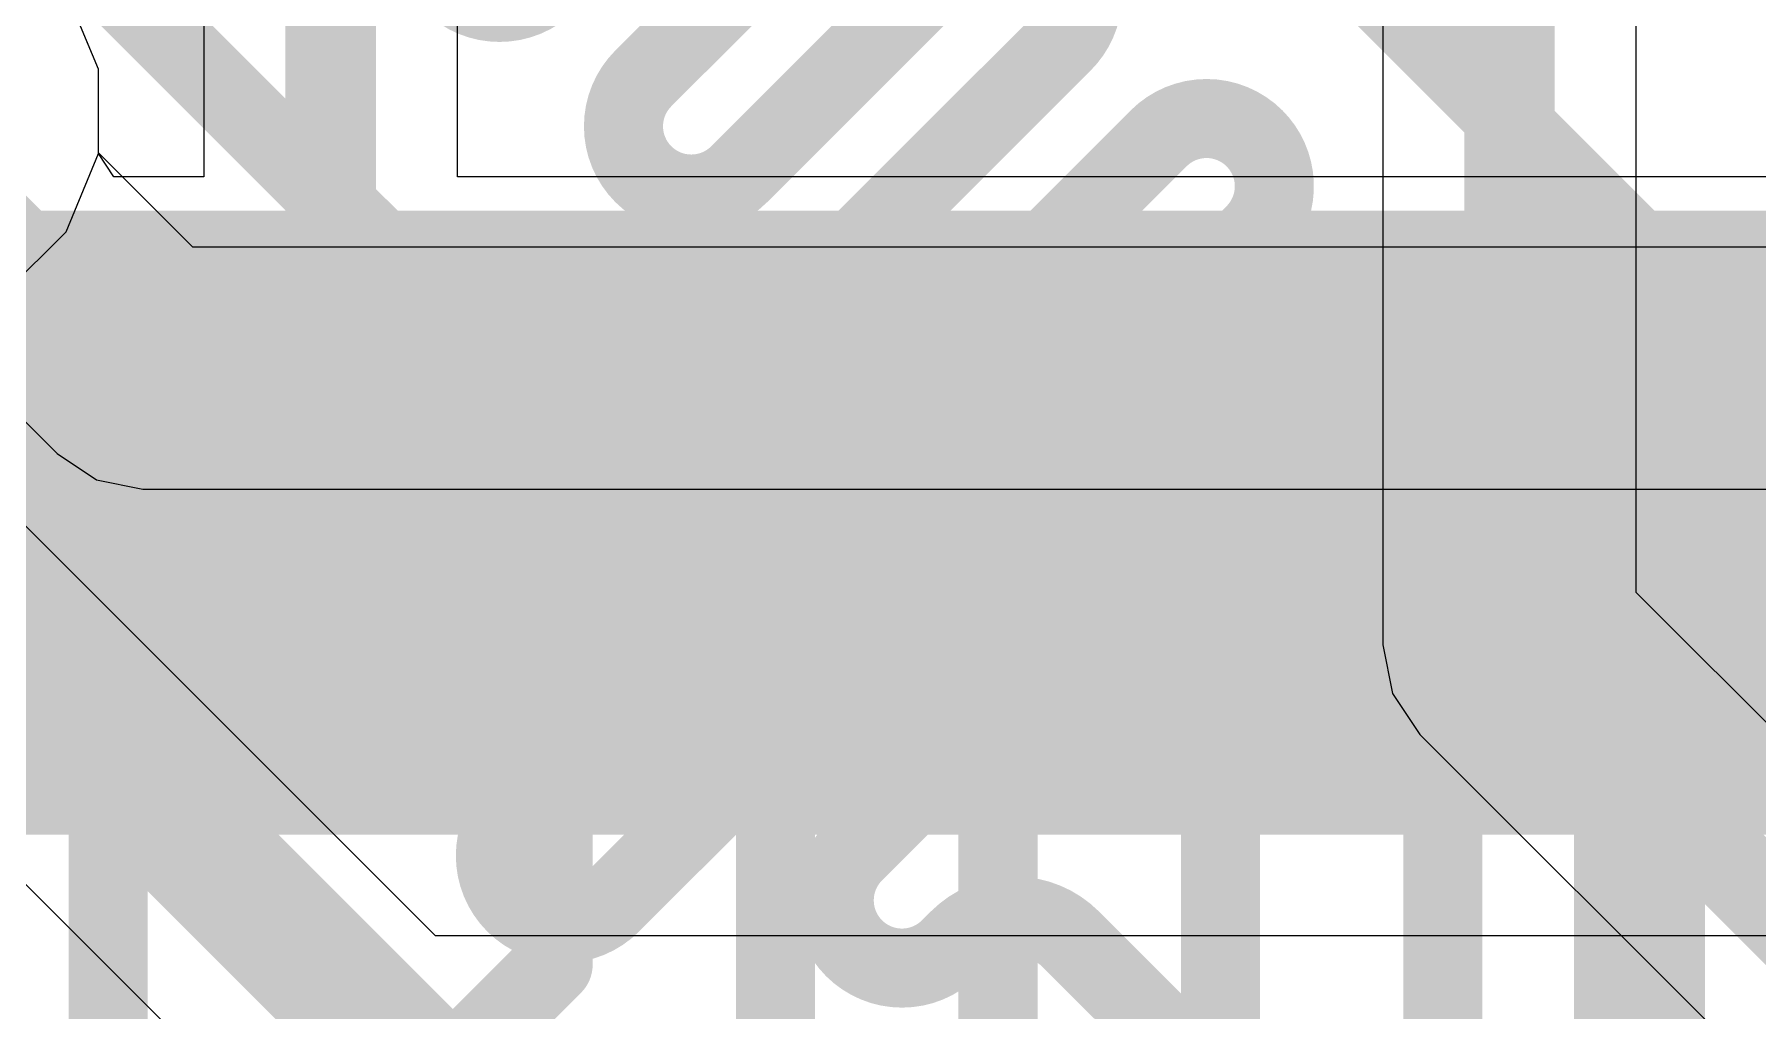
# Model space of a CAD drawing. Header units: inches. Extents: x -3 to 128, y -12 to 41.
# Drawn here: x 95.374 to 99.247, y 27.212 to 29.407 of the extents above; entities that cross this region are included whole.
import ezdxf

# ---------------------------------------------------------------- set-up
doc = ezdxf.new("R2010")
doc.units = ezdxf.units.IN
for name, color, linetype in [('Bottom Layer', 5, 'Continuous'), ('Layer 1', 16, 'Continuous'), ('Layer 2', 76, 'Continuous'), ('Top Layer', 1, 'Continuous'), ('Top Paste', 8, 'Continuous'), ('Top Solder', 216, 'Continuous')]:
    doc.layers.add(name, color=color, linetype=linetype)

msp = doc.modelspace()

# ---------------------------------------------------------------- hatches: boundary and pattern name
at = {"layer": 'Top Layer'}
for points in [[(95.39012417999999, 27.70906701), (95.39012417999999, 28.90906715), (95.69012357999999, 28.90906715), (95.69012357999999, 27.70906701)], [(95.89012318, 27.70906701), (95.89012318, 28.90906715), (96.19012258, 28.90906715), (96.19012258, 27.70906701)], [(96.39012218, 27.70906701), (96.39012218, 28.90906715), (96.69012158, 28.90906715), (96.69012158, 27.70906701)], [(96.89012371999999, 27.70906701), (96.89012371999999, 28.90906715), (97.19012312, 28.90906715), (97.19012312, 27.70906701)], [(97.39012272, 27.70906701), (97.39012272, 28.90906715), (97.69012212, 28.90906715), (97.69012212, 27.70906701)], [(97.89012426, 27.70906701), (97.89012426, 28.90906715), (98.19012366, 28.90906715), (98.19012366, 27.70906701)], [(98.39012326, 27.70906701), (98.39012326, 28.90906715), (98.69012265999999, 28.90906715), (98.69012265999999, 27.70906701)], [(98.89012226, 27.70906701), (98.89012226, 28.90906715), (99.19012165999999, 28.90906715), (99.19012165999999, 27.70906701)]]:
    msp.add_hatch(color=1, dxfattribs=at).paths.add_polyline_path(points)
at = {"layer": 'Top Paste'}
for points in [[(95.39012417999999, 27.70906701), (95.39012417999999, 28.90906715), (95.69012357999999, 28.90906715), (95.69012357999999, 27.70906701)], [(95.89012318, 27.70906701), (95.89012318, 28.90906715), (96.19012258, 28.90906715), (96.19012258, 27.70906701)], [(96.39012218, 27.70906701), (96.39012218, 28.90906715), (96.69012158, 28.90906715), (96.69012158, 27.70906701)], [(96.89012371999999, 27.70906701), (96.89012371999999, 28.90906715), (97.19012312, 28.90906715), (97.19012312, 27.70906701)], [(97.39012272, 27.70906701), (97.39012272, 28.90906715), (97.69012212, 28.90906715), (97.69012212, 27.70906701)], [(97.89012426, 27.70906701), (97.89012426, 28.90906715), (98.19012366, 28.90906715), (98.19012366, 27.70906701)], [(98.39012326, 27.70906701), (98.39012326, 28.90906715), (98.69012265999999, 28.90906715), (98.69012265999999, 27.70906701)], [(98.89012226, 27.70906701), (98.89012226, 28.90906715), (99.19012165999999, 28.90906715), (99.19012165999999, 27.70906701)]]:
    msp.add_hatch(color=8, dxfattribs=at).paths.add_polyline_path(points)
at = {"layer": 'Top Solder'}
for points in [[(95.28852418, 27.60746701), (95.28852418, 29.01066715), (95.79172358, 29.01066715), (95.79172358, 27.60746701)], [(95.78852318, 27.60746701), (95.78852318, 29.01066715), (96.29172258, 29.01066715), (96.29172258, 27.60746701)], [(96.28852218, 27.60746701), (96.28852218, 29.01066715), (96.79172158, 29.01066715), (96.79172158, 27.60746701)], [(96.78852371999999, 27.60746701), (96.78852371999999, 29.01066715), (97.29172312, 29.01066715), (97.29172312, 27.60746701)], [(97.28852271999999, 27.60746701), (97.28852271999999, 29.01066715), (97.79172212, 29.01066715), (97.79172212, 27.60746701)], [(97.78852426, 27.60746701), (97.78852426, 29.01066715), (98.29172365999999, 29.01066715), (98.29172365999999, 27.60746701)], [(98.28852325999999, 27.60746701), (98.28852325999999, 29.01066715), (98.79172265999999, 29.01066715), (98.79172265999999, 27.60746701)], [(98.78852226, 27.60746701), (98.78852226, 29.01066715), (99.29172166, 29.01066715), (99.29172166, 27.60746701)]]:
    msp.add_hatch(color=216, dxfattribs=at).paths.add_polyline_path(points)

# ---------------------------------------------------------------- linework, layer by layer
at = {"layer": 'Bottom Layer'}
for p, q in [((98.40524896, 33.52411634), (98.40524896, 28.0340816)), ((98.97499635999999, 28.15206968), (98.97499635999999, 33.40612826)), ((95.51792428, 29.32936222), (95.44518375999999, 29.50497528)), ((95.51792428, 29.13928386), (95.51792428, 29.32936222)), ((95.44518375999999, 28.9636708), (95.51792428, 29.13928386)), ((95.31077712, 28.82926416), (95.44518375999999, 28.9636708)), ((99.74732146, 27.37974204), (98.97499635999999, 28.15206968)), ((98.40524896, 28.0340816), (98.40524642, 28.0340689)), ((98.40524642, 28.0340689), (98.42693293999999, 27.9250521)), ((98.42693293999999, 27.9250521), (98.48868542, 27.83263166)), ((98.48868542, 27.83263166), (99.42788089999999, 26.89343872))]:
    msp.add_line(p, q, dxfattribs=at)
for points in [[(98.69012265999999, 28.0340689, 0.2032, 0.2032, 0), (98.69012265999999, 33.52412904, 0.2032, 0.2032, 0)], [(98.69012265999999, 28.0340689, 0.2032, 0.2032, 0), (99.62932321999999, 27.09486834, 0.2032, 0.2032, 0)]]:
    msp.add_lwpolyline(points, format="xyseb", dxfattribs=at)
msp.add_lwpolyline([(98.63932265999999, 28.0340689, 0.1016, 0.1016, 1), (98.74092266, 28.0340689, 0.1016, 0.1016, 1)], format="xyseb", close=True, dxfattribs=at)
msp.add_lwpolyline([(98.63932265999999, 28.0340689, 0.1016, 0.1016, 1), (98.74092266, 28.0340689, 0.1016, 0.1016, 1)], format="xyseb", close=True, dxfattribs=at)
at = {"layer": 'Layer 1'}
for points in [[(95.82218325999999, 33.0037567, 0.1778, 0.1778, 0), (100.6901212, 28.13581876, 0.1778, 0.1778, 0)], [(95.58011617999999, 32.32074054, 0.1778, 0.1778, 0), (99.80678794, 28.09406878, 0.1778, 0.1778, 0)], [(94.83489542, 30.240986, 0.1778, 0.1778, 0), (96.09632038, 28.97956104, 0.1778, 0.1778, 0)], [(96.74289769999999, 29.3084377, 0.1778, 0.1778, 0), (97.25460355999999, 29.82014356, 0.1778, 0.1778, 0)], [(96.95842431999999, 29.09291108, 0.1778, 0.1778, 0), (97.47013017999998, 29.60461694, 0.1778, 0.1778, 0)], [(97.6856568, 29.6046144, 0.1778, 0.1778, -0.4142135623730951), (97.6856568, 29.38909032, 0.1778, 0.1778, 0)], [(96.52737108, 29.52396432, 0.1778, 0.1778, -0.4142135623730951), (96.311847, 29.52396432, 0.1778, 0.1778, 0)], [(97.17395094, 28.87738446, 0.1778, 0.1778, 0), (97.6856568, 29.38909032, 0.1778, 0.1778, 0)], [(96.74289769999999, 29.09291362, 0.1778, 0.1778, -0.4142032071760371), (96.74289769999999, 29.30843516, 0.1778, 0.1778, 0)], [(96.74289769999999, 29.30843516, 0.1778, 0.1778, 0), (96.74289769999999, 29.3084377, 0.1778, 0.1778, 0)], [(94.15484598, 29.24959098, 0.1778, 0.1778, 0), (97.15679069999999, 26.24764626, 0.1778, 0.1778, 0)], [(97.90118342, 29.17356116, 0.1778, 0.1778, -0.4142101105238394), (98.11670749999999, 29.1735637, 0.1778, 0.1778, 0)], [(97.38947756, 28.66185784, 0.1778, 0.1778, 0), (97.90118342, 29.1735637, 0.1778, 0.1778, 0)], [(97.90118342, 29.17356116, 0.1778, 0.1778, 0), (97.90118342, 29.1735637, 0.1778, 0.1778, 0)], [(98.11670749999999, 29.1735637, 0.1778, 0.1778, -0.4142135623730951), (98.11670749999999, 28.95803962, 0.1778, 0.1778, 0)], [(96.74289515999999, 29.09291108, 0.1778, 0.1778, 0), (96.74289769999999, 29.09291362, 0.1778, 0.1778, 0)], [(96.74289769999999, 29.09291362, 0.1778, 0.1778, 0), (96.74290024, 29.09291108, 0.1778, 0.1778, 0)], [(96.74289769999999, 29.09290854, 0.1778, 0.1778, 0), (96.74290024, 29.09291108, 0.1778, 0.1778, 0)], [(96.95842431999999, 29.09291108, 0.1778, 0.1778, -0.4142135623730951), (96.74290024, 29.09291108, 0.1778, 0.1778, 0)], [(96.09632038, 28.97956104, 0.1778, 0.1778, 0), (96.15918284, 28.91669858, 0.1778, 0.1778, 0)], [(97.60500164, 28.44633376, 0.1778, 0.1778, 0), (98.11670749999999, 28.95803962, 0.1778, 0.1778, 0)], [(96.1591803, 28.91669858, 0.1778, 0.1778, 0), (96.37471708, 28.7011618, 0.1778, 0.1778, 0)], [(97.17395094, 28.66186038, 0.1778, 0.1778, -0.4142032071760371), (97.17395094, 28.87738192, 0.1778, 0.1778, 0)], [(97.17395094, 28.87738192, 0.1778, 0.1778, 0), (97.17395094, 28.87738446, 0.1778, 0.1778, 0)], [(98.33223412, 28.74251046, 0.1778, 0.1778, -0.4142101105238394), (98.54775819999999, 28.742513, 0.1778, 0.1778, 0)], [(97.82052825999999, 28.23080714, 0.1778, 0.1778, 0), (98.33223412, 28.742513, 0.1778, 0.1778, 0)], [(98.33223412, 28.74251046, 0.1778, 0.1778, 0), (98.33223412, 28.742513, 0.1778, 0.1778, 0)], [(98.54775819999999, 28.742513, 0.1778, 0.1778, 0), (98.54776073999999, 28.74251046, 0.1778, 0.1778, 0)], [(98.54776073999999, 28.74251046, 0.1778, 0.1778, -0.4142135623730951), (98.54776073999999, 28.52698638, 0.1778, 0.1778, 0)], [(96.37471454, 28.70115926, 0.1778, 0.1778, 0), (96.37471708, 28.7011618, 0.1778, 0.1778, 0)], [(96.37471708, 28.7011618, 0.1778, 0.1778, -0.414207644992121), (96.37471708, 28.44971704, 0.1778, 0.1778, 0)], [(97.1739484, 28.66185784, 0.1778, 0.1778, 0), (97.17395094, 28.66186038, 0.1778, 0.1778, 0)], [(97.17395094, 28.66186038, 0.1778, 0.1778, 0), (97.17395348, 28.66185784, 0.1778, 0.1778, 0)], [(97.17395094, 28.6618553, 0.1778, 0.1778, 0), (97.17395348, 28.66185784, 0.1778, 0.1778, 0)], [(97.38947756, 28.66185784, 0.1778, 0.1778, -0.4142135623730951), (97.17395348, 28.66185784, 0.1778, 0.1778, 0)], [(98.03605488, 28.01528052, 0.1778, 0.1778, 0), (98.54776073999999, 28.52698638, 0.1778, 0.1778, 0)], [(96.02392784, 28.0989278, 0.1778, 0.1778, 0), (96.37471708, 28.44971704, 0.1778, 0.1778, 0)], [(96.73671533999999, 28.38065952, 0.1778, 0.1778, -0.4142101105238394), (96.95223941999998, 28.38066206, 0.1778, 0.1778, 0)], [(97.60500164, 28.23080968, 0.1778, 0.1778, -0.4142032071760371), (97.60500164, 28.44633122, 0.1778, 0.1778, 0)], [(97.60500164, 28.44633122, 0.1778, 0.1778, 0), (97.60500164, 28.44633376, 0.1778, 0.1778, 0)], [(96.23945445999999, 27.88340118, 0.1778, 0.1778, 0), (96.73671533999999, 28.38066206, 0.1778, 0.1778, 0)], [(96.73671533999999, 28.38065952, 0.1778, 0.1778, 0), (96.73671533999999, 28.38066206, 0.1778, 0.1778, 0)], [(96.95223941999998, 28.38066206, 0.1778, 0.1778, 0), (96.95224196, 28.38065952, 0.1778, 0.1778, 0)], [(96.95224196, 28.38065952, 0.1778, 0.1778, -0.4142135623730951), (96.95224196, 28.16513544, 0.1778, 0.1778, 0)], [(97.60499909999999, 28.23080714, 0.1778, 0.1778, 0), (97.60500164, 28.23080968, 0.1778, 0.1778, 0)], [(97.60500164, 28.23080968, 0.1778, 0.1778, 0), (97.60500418, 28.23080714, 0.1778, 0.1778, 0)], [(97.60500164, 28.2308046, 0.1778, 0.1778, 0), (97.60500418, 28.23080714, 0.1778, 0.1778, 0)], [(97.82052825999999, 28.23080714, 0.1778, 0.1778, -0.4142135623730951), (97.60500418, 28.23080714, 0.1778, 0.1778, 0)], [(96.45498108, 27.66787456, 0.1778, 0.1778, 0), (96.95224196, 28.16513544, 0.1778, 0.1778, 0)], [(98.56572616, 28.11389856, 0.1778, 0.1778, -0.4142076449921211), (98.81717092, 28.11389856, 0.1778, 0.1778, 0)], [(98.2515815, 27.7997539, 0.1778, 0.1778, 0), (98.56572616, 28.11389856, 0.1778, 0.1778, 0)], [(98.81716838, 28.11389602, 0.1778, 0.1778, 0), (98.81717092, 28.11389856, 0.1778, 0.1778, 0)], [(98.81717092, 28.11389856, 0.1778, 0.1778, 0), (98.92345467999999, 28.0076148, 0.1778, 0.1778, 0)], [(96.02392784, 27.88340372, 0.1778, 0.1778, -0.4142032071760371), (96.02392784, 28.09892526, 0.1778, 0.1778, 0)], [(96.02392784, 28.09892526, 0.1778, 0.1778, 0), (96.02392784, 28.0989278, 0.1778, 0.1778, 0)], [(97.16776857999999, 27.94960628, 0.1778, 0.1778, -0.4142101105238394), (97.38329266, 27.94960882, 0.1778, 0.1778, 0)], [(98.03605488, 27.79975644, 0.1778, 0.1778, -0.4142032071760371), (98.03605488, 28.01527798, 0.1778, 0.1778, 0)], [(98.03605488, 28.01527798, 0.1778, 0.1778, 0), (98.03605488, 28.01528052, 0.1778, 0.1778, 0)], [(98.92345467999999, 26.83688308, 0.1778, 0.1778, 0), (98.92345467999999, 28.0076148, 0.1778, 0.1778, 0)], [(96.67050769999999, 27.45234794, 0.1778, 0.1778, 0), (97.16776857999999, 27.94960882, 0.1778, 0.1778, 0)], [(97.16776857999999, 27.94960628, 0.1778, 0.1778, 0), (97.16776857999999, 27.94960882, 0.1778, 0.1778, 0)], [(97.38329266, 27.94960882, 0.1778, 0.1778, 0), (97.38329519999999, 27.94960628, 0.1778, 0.1778, 0)], [(97.38329519999999, 27.94960628, 0.1778, 0.1778, -0.4142135623730951), (97.38329519999999, 27.7340822, 0.1778, 0.1778, 0)], [(96.0239253, 27.88340118, 0.1778, 0.1778, 0), (96.02392784, 27.88340372, 0.1778, 0.1778, 0)], [(96.02392784, 27.88340372, 0.1778, 0.1778, 0), (96.02393038, 27.88340118, 0.1778, 0.1778, 0)], [(96.02392784, 27.88339864, 0.1778, 0.1778, 0), (96.02393038, 27.88340118, 0.1778, 0.1778, 0)], [(96.23945445999999, 27.88340118, 0.1778, 0.1778, -0.4142135623730951), (96.02393038, 27.88340118, 0.1778, 0.1778, 0)], [(98.03605234, 27.7997539, 0.1778, 0.1778, 0), (98.03605488, 27.79975644, 0.1778, 0.1778, 0)], [(98.03605488, 27.79975644, 0.1778, 0.1778, 0), (98.03605741999999, 27.7997539, 0.1778, 0.1778, 0)], [(98.03605488, 27.79975136, 0.1778, 0.1778, 0), (98.03605741999999, 27.7997539, 0.1778, 0.1778, 0)], [(98.2515815, 27.7997539, 0.1778, 0.1778, -0.4142135623730951), (98.03605741999999, 27.7997539, 0.1778, 0.1778, 0)], [(97.21659246, 27.56737692, 0.1778, 0.1778, 0), (97.38329519999999, 27.7340822, 0.1778, 0.1778, 0)], [(96.45498108, 27.45235048, 0.1778, 0.1778, -0.4142032071760371), (96.45498108, 27.66787202, 0.1778, 0.1778, 0)], [(96.45498108, 27.66787202, 0.1778, 0.1778, 0), (96.45498108, 27.66787456, 0.1778, 0.1778, 0)], [(97.21659246, 27.35185538, 0.1778, 0.1778, -0.4142032071760371), (97.21659246, 27.56737692, 0.1778, 0.1778, 0)], [(96.45497854, 27.45234794, 0.1778, 0.1778, 0), (96.45498108, 27.45235048, 0.1778, 0.1778, 0)], [(96.45498108, 27.45235048, 0.1778, 0.1778, 0), (96.45498362, 27.45234794, 0.1778, 0.1778, 0)], [(96.45498108, 27.4523454, 0.1778, 0.1778, 0), (96.45498362, 27.45234794, 0.1778, 0.1778, 0)], [(96.67050769999999, 27.45234794, 0.1778, 0.1778, -0.4142135623730951), (96.45498362, 27.45234794, 0.1778, 0.1778, 0)], [(97.45234763999999, 27.37208648, 0.1778, 0.1778, -0.4142076449921211), (97.7037924, 27.37208648, 0.1778, 0.1778, 0)], [(97.43211654, 27.35185538, 0.1778, 0.1778, -0.4142135623730951), (97.21659246, 27.35185538, 0.1778, 0.1778, 0)], [(97.43211654, 27.35185538, 0.1778, 0.1778, 0), (97.45234763999999, 27.37208648, 0.1778, 0.1778, 0)], [(97.70378986, 27.37208394, 0.1778, 0.1778, 0), (97.7037924, 27.37208648, 0.1778, 0.1778, 0)], [(97.7037924, 27.37208648, 0.1778, 0.1778, 0), (98.04012396, 27.03575746, 0.1778, 0.1778, 0)]]:
    msp.add_lwpolyline(points, format="xyseb", dxfattribs=at)
for points in [[(97.64120679999999, 29.38909032, 0.08889999999999999, 0.08889999999999999, 1), (97.7301068, 29.38909032, 0.08889999999999999, 0.08889999999999999, 1)], [(97.64120679999999, 29.38909032, 0.08889999999999999, 0.08889999999999999, 1), (97.7301068, 29.38909032, 0.08889999999999999, 0.08889999999999999, 1)], [(96.69844769999999, 29.3084377, 0.08889999999999999, 0.08889999999999999, 1), (96.78734769999998, 29.3084377, 0.08889999999999999, 0.08889999999999999, 1)], [(96.69844769999999, 29.3084377, 0.08889999999999999, 0.08889999999999999, 1), (96.78734769999998, 29.3084377, 0.08889999999999999, 0.08889999999999999, 1)], [(96.69844769999999, 29.30843516, 0.08889999999999999, 0.08889999999999999, 1), (96.78734769999998, 29.30843516, 0.08889999999999999, 0.08889999999999999, 1)], [(96.69844769999999, 29.30843516, 0.08889999999999999, 0.08889999999999999, 1), (96.78734769999998, 29.30843516, 0.08889999999999999, 0.08889999999999999, 1)], [(97.85673342, 29.1735637, 0.08889999999999999, 0.08889999999999999, 1), (97.94563342, 29.1735637, 0.08889999999999999, 0.08889999999999999, 1)], [(97.85673342, 29.1735637, 0.08889999999999999, 0.08889999999999999, 1), (97.94563342, 29.1735637, 0.08889999999999999, 0.08889999999999999, 1)], [(97.85673342, 29.17356116, 0.08889999999999999, 0.08889999999999999, 1), (97.94563342, 29.17356116, 0.08889999999999999, 0.08889999999999999, 1)], [(97.85673342, 29.17356116, 0.08889999999999999, 0.08889999999999999, 1), (97.94563342, 29.17356116, 0.08889999999999999, 0.08889999999999999, 1)], [(98.07225749999999, 29.1735637, 0.08889999999999999, 0.08889999999999999, 1), (98.16115749999999, 29.1735637, 0.08889999999999999, 0.08889999999999999, 1)], [(98.07225749999999, 29.1735637, 0.08889999999999999, 0.08889999999999999, 1), (98.16115749999999, 29.1735637, 0.08889999999999999, 0.08889999999999999, 1)], [(96.69844515999999, 29.09291108, 0.08889999999999999, 0.08889999999999999, 1), (96.78734515999999, 29.09291108, 0.08889999999999999, 0.08889999999999999, 1)], [(96.69844769999999, 29.09291362, 0.08889999999999999, 0.08889999999999999, 1), (96.78734769999998, 29.09291362, 0.08889999999999999, 0.08889999999999999, 1)], [(96.69844769999999, 29.09291362, 0.08889999999999999, 0.08889999999999999, 1), (96.78734769999998, 29.09291362, 0.08889999999999999, 0.08889999999999999, 1)], [(96.69844769999999, 29.09291362, 0.08889999999999999, 0.08889999999999999, 1), (96.78734769999998, 29.09291362, 0.08889999999999999, 0.08889999999999999, 1)], [(96.69844769999999, 29.09290854, 0.08889999999999999, 0.08889999999999999, 1), (96.78734769999998, 29.09290854, 0.08889999999999999, 0.08889999999999999, 1)], [(96.69845023999999, 29.09291108, 0.08889999999999999, 0.08889999999999999, 1), (96.78735024, 29.09291108, 0.08889999999999999, 0.08889999999999999, 1)], [(96.69845023999999, 29.09291108, 0.08889999999999999, 0.08889999999999999, 1), (96.78735024, 29.09291108, 0.08889999999999999, 0.08889999999999999, 1)], [(96.69845023999999, 29.09291108, 0.08889999999999999, 0.08889999999999999, 1), (96.78735024, 29.09291108, 0.08889999999999999, 0.08889999999999999, 1)], [(96.91397432, 29.09291108, 0.08889999999999999, 0.08889999999999999, 1), (97.00287431999999, 29.09291108, 0.08889999999999999, 0.08889999999999999, 1)], [(96.91397432, 29.09291108, 0.08889999999999999, 0.08889999999999999, 1), (97.00287431999999, 29.09291108, 0.08889999999999999, 0.08889999999999999, 1)], [(96.05187038, 28.97956104, 0.08889999999999999, 0.08889999999999999, 1), (96.14077038, 28.97956104, 0.08889999999999999, 0.08889999999999999, 1)], [(96.05187038, 28.97956104, 0.08889999999999999, 0.08889999999999999, 1), (96.14077038, 28.97956104, 0.08889999999999999, 0.08889999999999999, 1)], [(98.07225749999999, 28.95803962, 0.08889999999999999, 0.08889999999999999, 1), (98.16115749999999, 28.95803962, 0.08889999999999999, 0.08889999999999999, 1)], [(98.07225749999999, 28.95803962, 0.08889999999999999, 0.08889999999999999, 1), (98.16115749999999, 28.95803962, 0.08889999999999999, 0.08889999999999999, 1)], [(96.11473029999999, 28.91669858, 0.08889999999999999, 0.08889999999999999, 1), (96.2036303, 28.91669858, 0.08889999999999999, 0.08889999999999999, 1)], [(96.11473284, 28.91669858, 0.08889999999999999, 0.08889999999999999, 1), (96.20363284, 28.91669858, 0.08889999999999999, 0.08889999999999999, 1)], [(97.12950094, 28.87738446, 0.08889999999999999, 0.08889999999999999, 1), (97.21840094, 28.87738446, 0.08889999999999999, 0.08889999999999999, 1)], [(97.12950094, 28.87738446, 0.08889999999999999, 0.08889999999999999, 1), (97.21840094, 28.87738446, 0.08889999999999999, 0.08889999999999999, 1)], [(97.12950094, 28.87738192, 0.08889999999999999, 0.08889999999999999, 1), (97.21840094, 28.87738192, 0.08889999999999999, 0.08889999999999999, 1)], [(97.12950094, 28.87738192, 0.08889999999999999, 0.08889999999999999, 1), (97.21840094, 28.87738192, 0.08889999999999999, 0.08889999999999999, 1)], [(98.28778412, 28.742513, 0.08889999999999999, 0.08889999999999999, 1), (98.37668412, 28.742513, 0.08889999999999999, 0.08889999999999999, 1)], [(98.28778412, 28.742513, 0.08889999999999999, 0.08889999999999999, 1), (98.37668412, 28.742513, 0.08889999999999999, 0.08889999999999999, 1)], [(98.28778412, 28.74251046, 0.08889999999999999, 0.08889999999999999, 1), (98.37668412, 28.74251046, 0.08889999999999999, 0.08889999999999999, 1)], [(98.28778412, 28.74251046, 0.08889999999999999, 0.08889999999999999, 1), (98.37668412, 28.74251046, 0.08889999999999999, 0.08889999999999999, 1)], [(98.50330819999999, 28.742513, 0.08889999999999999, 0.08889999999999999, 1), (98.59220819999999, 28.742513, 0.08889999999999999, 0.08889999999999999, 1)], [(98.50330819999999, 28.742513, 0.08889999999999999, 0.08889999999999999, 1), (98.59220819999999, 28.742513, 0.08889999999999999, 0.08889999999999999, 1)], [(98.50331073999999, 28.74251046, 0.08889999999999999, 0.08889999999999999, 1), (98.59221073999998, 28.74251046, 0.08889999999999999, 0.08889999999999999, 1)], [(98.50331073999999, 28.74251046, 0.08889999999999999, 0.08889999999999999, 1), (98.59221073999998, 28.74251046, 0.08889999999999999, 0.08889999999999999, 1)], [(96.33026454, 28.70115926, 0.08889999999999999, 0.08889999999999999, 1), (96.41916454, 28.70115926, 0.08889999999999999, 0.08889999999999999, 1)], [(96.33026707999998, 28.7011618, 0.08889999999999999, 0.08889999999999999, 1), (96.41916708, 28.7011618, 0.08889999999999999, 0.08889999999999999, 1)], [(96.33026707999998, 28.7011618, 0.08889999999999999, 0.08889999999999999, 1), (96.41916708, 28.7011618, 0.08889999999999999, 0.08889999999999999, 1)], [(96.33026707999998, 28.7011618, 0.08889999999999999, 0.08889999999999999, 1), (96.41916708, 28.7011618, 0.08889999999999999, 0.08889999999999999, 1)], [(97.1294984, 28.66185784, 0.08889999999999999, 0.08889999999999999, 1), (97.2183984, 28.66185784, 0.08889999999999999, 0.08889999999999999, 1)], [(97.12950094, 28.66186038, 0.08889999999999999, 0.08889999999999999, 1), (97.21840094, 28.66186038, 0.08889999999999999, 0.08889999999999999, 1)], [(97.12950094, 28.66186038, 0.08889999999999999, 0.08889999999999999, 1), (97.21840094, 28.66186038, 0.08889999999999999, 0.08889999999999999, 1)], [(97.12950094, 28.66186038, 0.08889999999999999, 0.08889999999999999, 1), (97.21840094, 28.66186038, 0.08889999999999999, 0.08889999999999999, 1)], [(97.12950094, 28.6618553, 0.08889999999999999, 0.08889999999999999, 1), (97.21840094, 28.6618553, 0.08889999999999999, 0.08889999999999999, 1)], [(97.12950348, 28.66185784, 0.08889999999999999, 0.08889999999999999, 1), (97.21840347999999, 28.66185784, 0.08889999999999999, 0.08889999999999999, 1)], [(97.12950348, 28.66185784, 0.08889999999999999, 0.08889999999999999, 1), (97.21840347999999, 28.66185784, 0.08889999999999999, 0.08889999999999999, 1)], [(97.12950348, 28.66185784, 0.08889999999999999, 0.08889999999999999, 1), (97.21840347999999, 28.66185784, 0.08889999999999999, 0.08889999999999999, 1)], [(97.34502755999999, 28.66185784, 0.08889999999999999, 0.08889999999999999, 1), (97.43392756, 28.66185784, 0.08889999999999999, 0.08889999999999999, 1)], [(97.34502755999999, 28.66185784, 0.08889999999999999, 0.08889999999999999, 1), (97.43392756, 28.66185784, 0.08889999999999999, 0.08889999999999999, 1)], [(98.50331073999999, 28.52698638, 0.08889999999999999, 0.08889999999999999, 1), (98.59221073999998, 28.52698638, 0.08889999999999999, 0.08889999999999999, 1)], [(98.50331073999999, 28.52698638, 0.08889999999999999, 0.08889999999999999, 1), (98.59221073999998, 28.52698638, 0.08889999999999999, 0.08889999999999999, 1)], [(96.33026707999998, 28.44971704, 0.08889999999999999, 0.08889999999999999, 1), (96.41916708, 28.44971704, 0.08889999999999999, 0.08889999999999999, 1)], [(96.33026707999998, 28.44971704, 0.08889999999999999, 0.08889999999999999, 1), (96.41916708, 28.44971704, 0.08889999999999999, 0.08889999999999999, 1)], [(97.56055163999999, 28.44633376, 0.08889999999999999, 0.08889999999999999, 1), (97.64945164, 28.44633376, 0.08889999999999999, 0.08889999999999999, 1)], [(97.56055163999999, 28.44633376, 0.08889999999999999, 0.08889999999999999, 1), (97.64945164, 28.44633376, 0.08889999999999999, 0.08889999999999999, 1)], [(97.56055163999999, 28.44633122, 0.08889999999999999, 0.08889999999999999, 1), (97.64945164, 28.44633122, 0.08889999999999999, 0.08889999999999999, 1)], [(97.56055163999999, 28.44633122, 0.08889999999999999, 0.08889999999999999, 1), (97.64945164, 28.44633122, 0.08889999999999999, 0.08889999999999999, 1)], [(96.69226533999999, 28.38066206, 0.08889999999999999, 0.08889999999999999, 1), (96.78116533999999, 28.38066206, 0.08889999999999999, 0.08889999999999999, 1)], [(96.69226533999999, 28.38066206, 0.08889999999999999, 0.08889999999999999, 1), (96.78116533999999, 28.38066206, 0.08889999999999999, 0.08889999999999999, 1)], [(96.69226533999999, 28.38065952, 0.08889999999999999, 0.08889999999999999, 1), (96.78116533999999, 28.38065952, 0.08889999999999999, 0.08889999999999999, 1)], [(96.69226533999999, 28.38065952, 0.08889999999999999, 0.08889999999999999, 1), (96.78116533999999, 28.38065952, 0.08889999999999999, 0.08889999999999999, 1)], [(96.90778941999999, 28.38066206, 0.08889999999999999, 0.08889999999999999, 1), (96.99668942, 28.38066206, 0.08889999999999999, 0.08889999999999999, 1)], [(96.90778941999999, 28.38066206, 0.08889999999999999, 0.08889999999999999, 1), (96.99668942, 28.38066206, 0.08889999999999999, 0.08889999999999999, 1)], [(96.90779196, 28.38065952, 0.08889999999999999, 0.08889999999999999, 1), (96.99669195999999, 28.38065952, 0.08889999999999999, 0.08889999999999999, 1)], [(96.90779196, 28.38065952, 0.08889999999999999, 0.08889999999999999, 1), (96.99669195999999, 28.38065952, 0.08889999999999999, 0.08889999999999999, 1)], [(97.56054909999999, 28.23080714, 0.08889999999999999, 0.08889999999999999, 1), (97.64944909999998, 28.23080714, 0.08889999999999999, 0.08889999999999999, 1)], [(97.56055163999999, 28.23080968, 0.08889999999999999, 0.08889999999999999, 1), (97.64945164, 28.23080968, 0.08889999999999999, 0.08889999999999999, 1)], [(97.56055163999999, 28.23080968, 0.08889999999999999, 0.08889999999999999, 1), (97.64945164, 28.23080968, 0.08889999999999999, 0.08889999999999999, 1)], [(97.56055163999999, 28.23080968, 0.08889999999999999, 0.08889999999999999, 1), (97.64945164, 28.23080968, 0.08889999999999999, 0.08889999999999999, 1)], [(97.56055163999999, 28.2308046, 0.08889999999999999, 0.08889999999999999, 1), (97.64945164, 28.2308046, 0.08889999999999999, 0.08889999999999999, 1)], [(97.56055418, 28.23080714, 0.08889999999999999, 0.08889999999999999, 1), (97.64945417999999, 28.23080714, 0.08889999999999999, 0.08889999999999999, 1)], [(97.56055418, 28.23080714, 0.08889999999999999, 0.08889999999999999, 1), (97.64945417999999, 28.23080714, 0.08889999999999999, 0.08889999999999999, 1)], [(97.56055418, 28.23080714, 0.08889999999999999, 0.08889999999999999, 1), (97.64945417999999, 28.23080714, 0.08889999999999999, 0.08889999999999999, 1)], [(97.77607825999999, 28.23080714, 0.08889999999999999, 0.08889999999999999, 1), (97.86497825999999, 28.23080714, 0.08889999999999999, 0.08889999999999999, 1)], [(97.77607825999999, 28.23080714, 0.08889999999999999, 0.08889999999999999, 1), (97.86497825999999, 28.23080714, 0.08889999999999999, 0.08889999999999999, 1)], [(96.90779196, 28.16513544, 0.08889999999999999, 0.08889999999999999, 1), (96.99669195999999, 28.16513544, 0.08889999999999999, 0.08889999999999999, 1)], [(96.90779196, 28.16513544, 0.08889999999999999, 0.08889999999999999, 1), (96.99669195999999, 28.16513544, 0.08889999999999999, 0.08889999999999999, 1)], [(98.52127616, 28.11389856, 0.08889999999999999, 0.08889999999999999, 1), (98.61017616, 28.11389856, 0.08889999999999999, 0.08889999999999999, 1)], [(98.52127616, 28.11389856, 0.08889999999999999, 0.08889999999999999, 1), (98.61017616, 28.11389856, 0.08889999999999999, 0.08889999999999999, 1)], [(98.77271838, 28.11389602, 0.08889999999999999, 0.08889999999999999, 1), (98.86161838, 28.11389602, 0.08889999999999999, 0.08889999999999999, 1)], [(98.77272092, 28.11389856, 0.08889999999999999, 0.08889999999999999, 1), (98.86162092, 28.11389856, 0.08889999999999999, 0.08889999999999999, 1)], [(98.77272092, 28.11389856, 0.08889999999999999, 0.08889999999999999, 1), (98.86162092, 28.11389856, 0.08889999999999999, 0.08889999999999999, 1)], [(98.77272092, 28.11389856, 0.08889999999999999, 0.08889999999999999, 1), (98.86162092, 28.11389856, 0.08889999999999999, 0.08889999999999999, 1)], [(95.97947784, 28.0989278, 0.08889999999999999, 0.08889999999999999, 1), (96.06837784, 28.0989278, 0.08889999999999999, 0.08889999999999999, 1)], [(95.97947784, 28.0989278, 0.08889999999999999, 0.08889999999999999, 1), (96.06837784, 28.0989278, 0.08889999999999999, 0.08889999999999999, 1)], [(95.97947784, 28.09892526, 0.08889999999999999, 0.08889999999999999, 1), (96.06837784, 28.09892526, 0.08889999999999999, 0.08889999999999999, 1)], [(95.97947784, 28.09892526, 0.08889999999999999, 0.08889999999999999, 1), (96.06837784, 28.09892526, 0.08889999999999999, 0.08889999999999999, 1)], [(97.99160488, 28.01528052, 0.08889999999999999, 0.08889999999999999, 1), (98.08050487999999, 28.01528052, 0.08889999999999999, 0.08889999999999999, 1)], [(97.99160488, 28.01528052, 0.08889999999999999, 0.08889999999999999, 1), (98.08050487999999, 28.01528052, 0.08889999999999999, 0.08889999999999999, 1)], [(97.99160488, 28.01527798, 0.08889999999999999, 0.08889999999999999, 1), (98.08050487999999, 28.01527798, 0.08889999999999999, 0.08889999999999999, 1)], [(97.99160488, 28.01527798, 0.08889999999999999, 0.08889999999999999, 1), (98.08050487999999, 28.01527798, 0.08889999999999999, 0.08889999999999999, 1)], [(98.87900468, 28.0076148, 0.08889999999999999, 0.08889999999999999, 1), (98.96790467999999, 28.0076148, 0.08889999999999999, 0.08889999999999999, 1)], [(98.87900468, 28.0076148, 0.08889999999999999, 0.08889999999999999, 1), (98.96790467999999, 28.0076148, 0.08889999999999999, 0.08889999999999999, 1)], [(97.12331857999999, 27.94960882, 0.08889999999999999, 0.08889999999999999, 1), (97.21221857999998, 27.94960882, 0.08889999999999999, 0.08889999999999999, 1)], [(97.12331857999999, 27.94960882, 0.08889999999999999, 0.08889999999999999, 1), (97.21221857999998, 27.94960882, 0.08889999999999999, 0.08889999999999999, 1)], [(97.12331857999999, 27.94960628, 0.08889999999999999, 0.08889999999999999, 1), (97.21221857999998, 27.94960628, 0.08889999999999999, 0.08889999999999999, 1)], [(97.12331857999999, 27.94960628, 0.08889999999999999, 0.08889999999999999, 1), (97.21221857999998, 27.94960628, 0.08889999999999999, 0.08889999999999999, 1)], [(97.33884266, 27.94960882, 0.08889999999999999, 0.08889999999999999, 1), (97.42774265999999, 27.94960882, 0.08889999999999999, 0.08889999999999999, 1)], [(97.33884266, 27.94960882, 0.08889999999999999, 0.08889999999999999, 1), (97.42774265999999, 27.94960882, 0.08889999999999999, 0.08889999999999999, 1)], [(97.3388452, 27.94960628, 0.08889999999999999, 0.08889999999999999, 1), (97.4277452, 27.94960628, 0.08889999999999999, 0.08889999999999999, 1)], [(97.3388452, 27.94960628, 0.08889999999999999, 0.08889999999999999, 1), (97.4277452, 27.94960628, 0.08889999999999999, 0.08889999999999999, 1)], [(95.97947529999999, 27.88340118, 0.08889999999999999, 0.08889999999999999, 1), (96.0683753, 27.88340118, 0.08889999999999999, 0.08889999999999999, 1)], [(95.97947784, 27.88340372, 0.08889999999999999, 0.08889999999999999, 1), (96.06837784, 27.88340372, 0.08889999999999999, 0.08889999999999999, 1)], [(95.97947784, 27.88340372, 0.08889999999999999, 0.08889999999999999, 1), (96.06837784, 27.88340372, 0.08889999999999999, 0.08889999999999999, 1)], [(95.97947784, 27.88340372, 0.08889999999999999, 0.08889999999999999, 1), (96.06837784, 27.88340372, 0.08889999999999999, 0.08889999999999999, 1)], [(95.97947784, 27.88339864, 0.08889999999999999, 0.08889999999999999, 1), (96.06837784, 27.88339864, 0.08889999999999999, 0.08889999999999999, 1)], [(95.97948038, 27.88340118, 0.08889999999999999, 0.08889999999999999, 1), (96.06838038, 27.88340118, 0.08889999999999999, 0.08889999999999999, 1)], [(95.97948038, 27.88340118, 0.08889999999999999, 0.08889999999999999, 1), (96.06838038, 27.88340118, 0.08889999999999999, 0.08889999999999999, 1)], [(95.97948038, 27.88340118, 0.08889999999999999, 0.08889999999999999, 1), (96.06838038, 27.88340118, 0.08889999999999999, 0.08889999999999999, 1)], [(96.19500445999999, 27.88340118, 0.08889999999999999, 0.08889999999999999, 1), (96.28390446, 27.88340118, 0.08889999999999999, 0.08889999999999999, 1)], [(96.19500445999999, 27.88340118, 0.08889999999999999, 0.08889999999999999, 1), (96.28390446, 27.88340118, 0.08889999999999999, 0.08889999999999999, 1)], [(97.99160234, 27.7997539, 0.08889999999999999, 0.08889999999999999, 1), (98.08050234, 27.7997539, 0.08889999999999999, 0.08889999999999999, 1)], [(97.99160488, 27.79975644, 0.08889999999999999, 0.08889999999999999, 1), (98.08050487999999, 27.79975644, 0.08889999999999999, 0.08889999999999999, 1)], [(97.99160488, 27.79975644, 0.08889999999999999, 0.08889999999999999, 1), (98.08050487999999, 27.79975644, 0.08889999999999999, 0.08889999999999999, 1)], [(97.99160488, 27.79975644, 0.08889999999999999, 0.08889999999999999, 1), (98.08050487999999, 27.79975644, 0.08889999999999999, 0.08889999999999999, 1)], [(97.99160488, 27.79975136, 0.08889999999999999, 0.08889999999999999, 1), (98.08050487999999, 27.79975136, 0.08889999999999999, 0.08889999999999999, 1)], [(97.99160742, 27.7997539, 0.08889999999999999, 0.08889999999999999, 1), (98.08050741999999, 27.7997539, 0.08889999999999999, 0.08889999999999999, 1)], [(97.99160742, 27.7997539, 0.08889999999999999, 0.08889999999999999, 1), (98.08050741999999, 27.7997539, 0.08889999999999999, 0.08889999999999999, 1)], [(97.99160742, 27.7997539, 0.08889999999999999, 0.08889999999999999, 1), (98.08050741999999, 27.7997539, 0.08889999999999999, 0.08889999999999999, 1)], [(98.2071315, 27.7997539, 0.08889999999999999, 0.08889999999999999, 1), (98.2960315, 27.7997539, 0.08889999999999999, 0.08889999999999999, 1)], [(98.2071315, 27.7997539, 0.08889999999999999, 0.08889999999999999, 1), (98.2960315, 27.7997539, 0.08889999999999999, 0.08889999999999999, 1)], [(97.3388452, 27.7340822, 0.08889999999999999, 0.08889999999999999, 1), (97.4277452, 27.7340822, 0.08889999999999999, 0.08889999999999999, 1)], [(97.3388452, 27.7340822, 0.08889999999999999, 0.08889999999999999, 1), (97.4277452, 27.7340822, 0.08889999999999999, 0.08889999999999999, 1)], [(96.41053108, 27.66787456, 0.08889999999999999, 0.08889999999999999, 1), (96.49943108, 27.66787456, 0.08889999999999999, 0.08889999999999999, 1)], [(96.41053108, 27.66787456, 0.08889999999999999, 0.08889999999999999, 1), (96.49943108, 27.66787456, 0.08889999999999999, 0.08889999999999999, 1)], [(96.41053108, 27.66787202, 0.08889999999999999, 0.08889999999999999, 1), (96.49943108, 27.66787202, 0.08889999999999999, 0.08889999999999999, 1)], [(96.41053108, 27.66787202, 0.08889999999999999, 0.08889999999999999, 1), (96.49943108, 27.66787202, 0.08889999999999999, 0.08889999999999999, 1)], [(97.17214246, 27.56737692, 0.08889999999999999, 0.08889999999999999, 1), (97.26104246, 27.56737692, 0.08889999999999999, 0.08889999999999999, 1)], [(97.17214246, 27.56737692, 0.08889999999999999, 0.08889999999999999, 1), (97.26104246, 27.56737692, 0.08889999999999999, 0.08889999999999999, 1)], [(96.41052853999999, 27.45234794, 0.08889999999999999, 0.08889999999999999, 1), (96.49942854, 27.45234794, 0.08889999999999999, 0.08889999999999999, 1)], [(96.41053108, 27.45235048, 0.08889999999999999, 0.08889999999999999, 1), (96.49943108, 27.45235048, 0.08889999999999999, 0.08889999999999999, 1)], [(96.41053108, 27.45235048, 0.08889999999999999, 0.08889999999999999, 1), (96.49943108, 27.45235048, 0.08889999999999999, 0.08889999999999999, 1)], [(96.41053108, 27.45235048, 0.08889999999999999, 0.08889999999999999, 1), (96.49943108, 27.45235048, 0.08889999999999999, 0.08889999999999999, 1)], [(96.41053108, 27.4523454, 0.08889999999999999, 0.08889999999999999, 1), (96.49943108, 27.4523454, 0.08889999999999999, 0.08889999999999999, 1)], [(96.41053362, 27.45234794, 0.08889999999999999, 0.08889999999999999, 1), (96.49943361999999, 27.45234794, 0.08889999999999999, 0.08889999999999999, 1)], [(96.41053362, 27.45234794, 0.08889999999999999, 0.08889999999999999, 1), (96.49943361999999, 27.45234794, 0.08889999999999999, 0.08889999999999999, 1)], [(96.41053362, 27.45234794, 0.08889999999999999, 0.08889999999999999, 1), (96.49943361999999, 27.45234794, 0.08889999999999999, 0.08889999999999999, 1)], [(96.62605769999999, 27.45234794, 0.08889999999999999, 0.08889999999999999, 1), (96.7149577, 27.45234794, 0.08889999999999999, 0.08889999999999999, 1)], [(96.62605769999999, 27.45234794, 0.08889999999999999, 0.08889999999999999, 1), (96.7149577, 27.45234794, 0.08889999999999999, 0.08889999999999999, 1)], [(97.17214246, 27.35185538, 0.08889999999999999, 0.08889999999999999, 1), (97.26104246, 27.35185538, 0.08889999999999999, 0.08889999999999999, 1)], [(97.17214246, 27.35185538, 0.08889999999999999, 0.08889999999999999, 1), (97.26104246, 27.35185538, 0.08889999999999999, 0.08889999999999999, 1)], [(97.38766654, 27.35185538, 0.08889999999999999, 0.08889999999999999, 1), (97.47656654, 27.35185538, 0.08889999999999999, 0.08889999999999999, 1)], [(97.38766654, 27.35185538, 0.08889999999999999, 0.08889999999999999, 1), (97.47656654, 27.35185538, 0.08889999999999999, 0.08889999999999999, 1)], [(97.40789763999999, 27.37208648, 0.08889999999999999, 0.08889999999999999, 1), (97.49679764, 27.37208648, 0.08889999999999999, 0.08889999999999999, 1)], [(97.40789763999999, 27.37208648, 0.08889999999999999, 0.08889999999999999, 1), (97.49679764, 27.37208648, 0.08889999999999999, 0.08889999999999999, 1)], [(97.65933986, 27.37208394, 0.08889999999999999, 0.08889999999999999, 1), (97.74823986, 27.37208394, 0.08889999999999999, 0.08889999999999999, 1)], [(97.6593424, 27.37208648, 0.08889999999999999, 0.08889999999999999, 1), (97.7482424, 27.37208648, 0.08889999999999999, 0.08889999999999999, 1)], [(97.6593424, 27.37208648, 0.08889999999999999, 0.08889999999999999, 1), (97.7482424, 27.37208648, 0.08889999999999999, 0.08889999999999999, 1)], [(97.6593424, 27.37208648, 0.08889999999999999, 0.08889999999999999, 1), (97.7482424, 27.37208648, 0.08889999999999999, 0.08889999999999999, 1)]]:
    msp.add_lwpolyline(points, format="xyseb", close=True, dxfattribs=at)
at = {"layer": 'Layer 2'}
for p, q in [((86.26742716, 36.58246684), (95.74983644, 27.1000601)), ((95.51792428, 29.32936222), (95.44518375999999, 29.50497528)), ((95.51792428, 29.14108472), (95.51792428, 29.32936222)), ((95.73034447999999, 28.92866452), (95.51792428, 29.14108472)), ((108.72018896, 28.92866452), (95.73034447999999, 28.92866452)), ((95.19193052, 28.69795632), (95.42542764, 28.4644592)), ((96.27589838, 27.37974204), (95.10396777999999, 28.55167264)), ((95.42542764, 28.4644592), (95.51364692, 28.40551342)), ((95.51364692, 28.40551342), (95.61770818, 28.38481496)), ((95.61770818, 28.38481496), (109.585506, 28.38481496)), ((104.6249114, 27.37974204), (96.27589838, 27.37974204))]:
    msp.add_line(p, q, dxfattribs=at)
for points in [[(86.38542794, 36.86734054, 0.2032, 0.2032, 0), (96.15790014, 27.09486834, 0.2032, 0.2032, 0)], [(95.04012488, 29.23432304, 0.1778, 0.1778, 0), (95.61770818, 28.65673974, 0.1778, 0.1778, 0)], [(95.61770818, 28.65673974, 0.1778, 0.1778, 0), (109.585506, 28.65673974, 0.1778, 0.1778, 0)]]:
    msp.add_lwpolyline(points, format="xyseb", dxfattribs=at)
msp.add_lwpolyline([(95.57325818, 28.65673974, 0.08889999999999999, 0.08889999999999999, 1), (95.66215817999999, 28.65673974, 0.08889999999999999, 0.08889999999999999, 1)], format="xyseb", close=True, dxfattribs=at)
msp.add_lwpolyline([(95.57325818, 28.65673974, 0.08889999999999999, 0.08889999999999999, 1), (95.66215817999999, 28.65673974, 0.08889999999999999, 0.08889999999999999, 1)], format="xyseb", close=True, dxfattribs=at)
at = {"layer": 'Top Layer'}
for p, q in [((95.75524917999999, 30.73207214), (95.75524917999999, 29.08686588)), ((96.32499658, 29.08686588), (96.32499658, 30.61408406)), ((95.51792428, 29.32936222), (95.48151084, 29.4172767)), ((95.51792428, 29.1392864), (95.51792428, 29.32936222)), ((95.55295088, 29.08686588), (95.51792428, 29.1392864)), ((95.75524917999999, 29.08686588), (95.55295088, 29.08686588)), ((99.75524879999999, 29.08686588), (96.32499658, 29.08686588))]:
    msp.add_line(p, q, dxfattribs=at)
for points in [[(96.04012288, 28.30906707999999, 0.2032, 0.2032, 0), (96.04012288, 30.73208484, 0.2032, 0.2032, 0)], [(95.54012388, 27.11622212, 0.1778, 0.1778, 0), (95.54012388, 28.30906707999999, 0.1778, 0.1778, 0)], [(96.54012188, 27.31478662, 0.1778, 0.1778, 0), (96.54012188, 28.30906707999999, 0.1778, 0.1778, 0)], [(97.04012341999999, 27.05906958, 0.1778, 0.1778, 0), (97.04012341999999, 28.30906707999999, 0.1778, 0.1778, 0)], [(97.54012241999999, 26.90906734, 0.1778, 0.1778, 0), (97.54012241999999, 28.30906707999999, 0.1778, 0.1778, 0)], [(98.04012396, 25.5590675, 0.1778, 0.1778, 0), (98.04012396, 28.30906707999999, 0.1778, 0.1778, 0)], [(98.54012295999999, 26.90906734, 0.1778, 0.1778, 0), (98.54012295999999, 28.30906707999999, 0.1778, 0.1778, 0)], [(99.04012196, 27.05906958, 0.1778, 0.1778, 0), (99.04012196, 28.30906707999999, 0.1778, 0.1778, 0)], [(95.72059596, 26.4952607, 0.1778, 0.1778, 0), (96.54012188, 27.31478662, 0.1778, 0.1778, 0)]]:
    msp.add_lwpolyline(points, format="xyseb", dxfattribs=at)
for points in [[(95.49567387999998, 28.30906707999999, 0.08889999999999999, 0.08889999999999999, 1), (95.58457388, 28.30906707999999, 0.08889999999999999, 0.08889999999999999, 1)], [(95.98932287999999, 28.30906707999999, 0.1016, 0.1016, 1), (96.09092288, 28.30906707999999, 0.1016, 0.1016, 1)], [(96.49567188, 28.30906707999999, 0.08889999999999999, 0.08889999999999999, 1), (96.58457188, 28.30906707999999, 0.08889999999999999, 0.08889999999999999, 1)], [(96.99567341999999, 28.30906707999999, 0.08889999999999999, 0.08889999999999999, 1), (97.08457342, 28.30906707999999, 0.08889999999999999, 0.08889999999999999, 1)], [(97.49567241999999, 28.30906707999999, 0.08889999999999999, 0.08889999999999999, 1), (97.58457242, 28.30906707999999, 0.08889999999999999, 0.08889999999999999, 1)], [(97.99567395999999, 28.30906707999999, 0.08889999999999999, 0.08889999999999999, 1), (98.08457396, 28.30906707999999, 0.08889999999999999, 0.08889999999999999, 1)], [(98.49567296, 28.30906707999999, 0.08889999999999999, 0.08889999999999999, 1), (98.58457295999999, 28.30906707999999, 0.08889999999999999, 0.08889999999999999, 1)], [(98.99567196, 28.30906707999999, 0.08889999999999999, 0.08889999999999999, 1), (99.08457195999999, 28.30906707999999, 0.08889999999999999, 0.08889999999999999, 1)], [(96.49567188, 27.31478662, 0.08889999999999999, 0.08889999999999999, 1), (96.58457188, 27.31478662, 0.08889999999999999, 0.08889999999999999, 1)], [(96.49567188, 27.31478662, 0.08889999999999999, 0.08889999999999999, 1), (96.58457188, 27.31478662, 0.08889999999999999, 0.08889999999999999, 1)]]:
    msp.add_lwpolyline(points, format="xyseb", close=True, dxfattribs=at)

doc.saveas('drawing.dxf')
